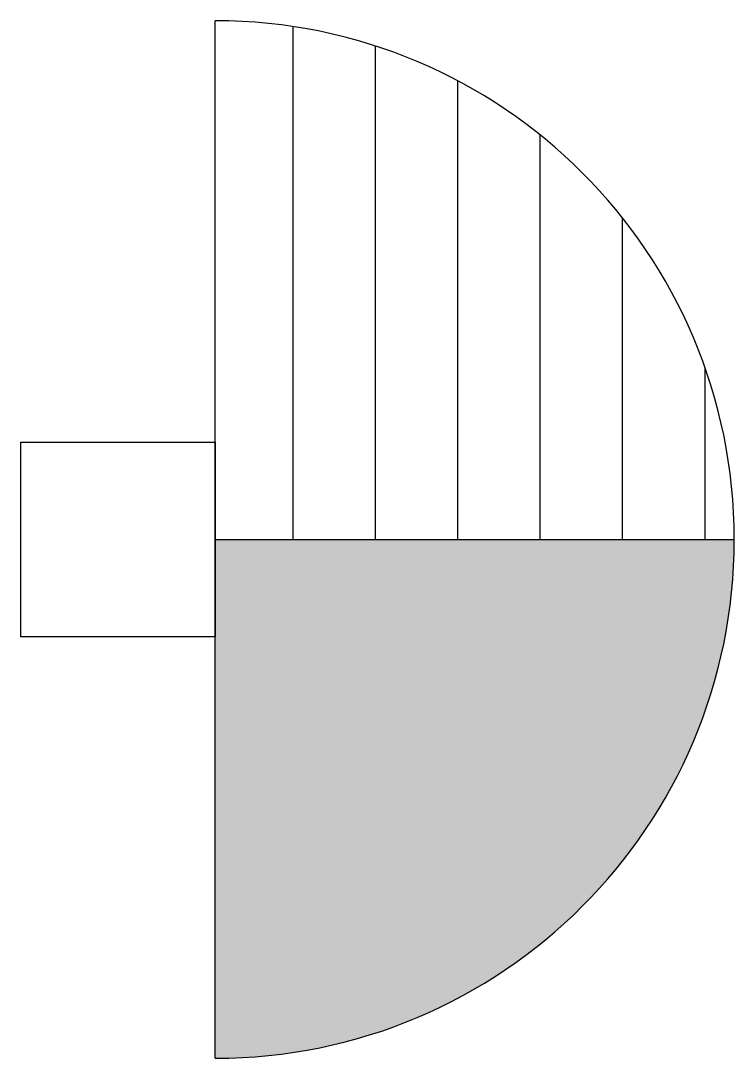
# Model space of a CAD drawing. Header units: millimetres. Extents: x -2969.301 to -2969.026, y 3738.866 to 3739.266.
import ezdxf

# ---------------------------------------------------------------- set-up
doc = ezdxf.new("R2010")
doc.units = ezdxf.units.MM
doc.header["$LTSCALE"] = 10
doc.layers.add('ELE_LUMINÁRIAS', color=4, linetype='Continuous')

msp = doc.modelspace()

# ---------------------------------------------------------------- hatches: boundary and pattern name
at = {"layer": 'ELE_LUMINÁRIAS'}
h = msp.add_hatch(dxfattribs=at)
h.set_pattern_fill('ANSI31', color=1, scale=0.01, angle=45, style=0)
h.paths.add_polyline_path([(-2969.22647, 3739.26556), (-2969.22647, 3739.06556), (-2969.02647, 3739.06556, 0.414214)])
msp.add_hatch(color=1, dxfattribs=at).paths.add_polyline_path([(-2969.02647, 3739.06556), (-2969.22647, 3739.06556), (-2969.22647, 3738.86556, 0.414214)])

# ---------------------------------------------------------------- linework, layer by layer
at = {"layer": 'ELE_LUMINÁRIAS', "color": 4}
msp.add_line((-2969.22647, 3738.86556), (-2969.22647, 3739.26556), dxfattribs=at)
at = {"layer": 'ELE_LUMINÁRIAS', "color": 1}
msp.add_line((-2969.22647, 3739.06556), (-2969.02647, 3739.06556), dxfattribs=at)
at = {"layer": 'ELE_LUMINÁRIAS', "color": 3}
msp.add_lwpolyline([(-2969.30147, 3739.02806), (-2969.30147, 3739.10306), (-2969.22647, 3739.10306), (-2969.22647, 3739.02806)], close=True, dxfattribs=at)
at = {"layer": 'ELE_LUMINÁRIAS', "color": 4}
msp.add_arc((-2969.22647, 3739.06556), 0.2, 270, 90, dxfattribs=at)

doc.saveas('drawing.dxf')
